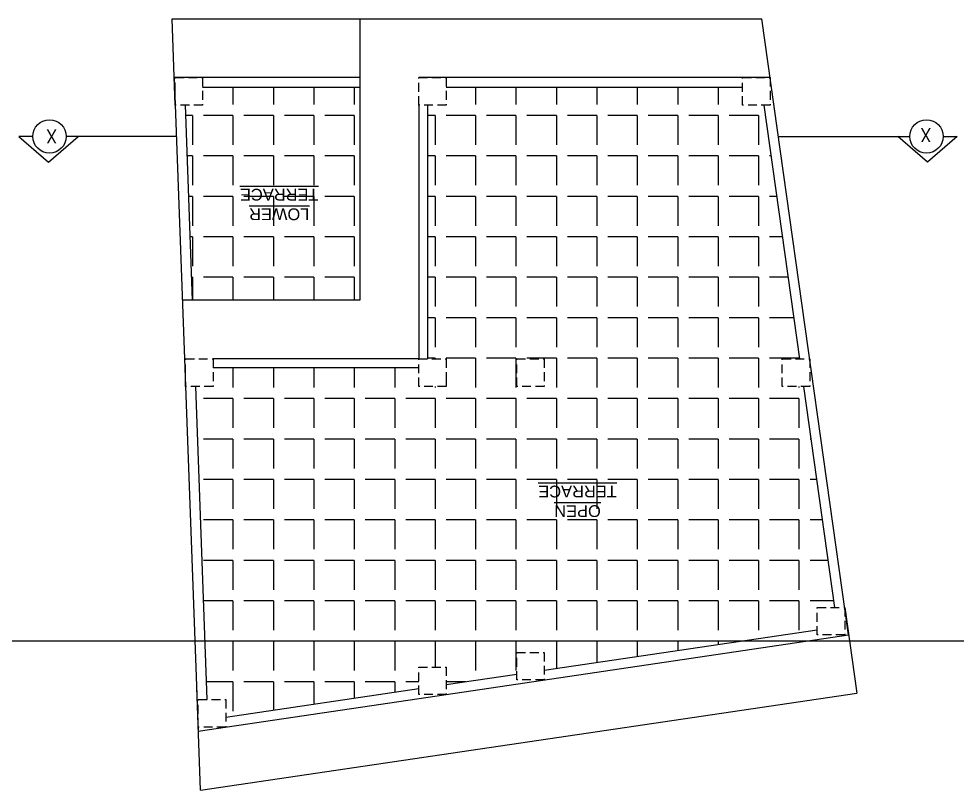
# Model space of a CAD drawing. Header units: inches. Extents: x -5142662 to -4941318, y -3361958 to -3160563.
# Drawn here: x -5005495.3 to -5005016.6, y -3262569.3 to -3262175.9 of the extents above; entities that cross this region are included whole.
import ezdxf

# ---------------------------------------------------------------- set-up
doc = ezdxf.new("R2010")
doc.units = ezdxf.units.IN
doc.header["$LTSCALE"] = 2
doc.header["$MEASUREMENT"] = 0
doc.linetypes.add('HIDDEN', pattern=[0.375, 0.25, -0.125])
doc.layers.get('0').update_dxf_attribs({"linetype": 'CONTINUOUS'})
doc.layers.add('A-Hatch', color=7, linetype='CONTINUOUS')
doc.layers.add('TEXT', color=181, linetype='CONTINUOUS', lineweight=25)
doc.styles.add('ARAIL', font='ARIALN.TTF')
doc.styles.add('arial.', font='arial.ttf')
pattern_1 = [(180, (-10012929.8, -6524728.958), (-3e-15, -20.625), [15, -5.625]), (270, (-10012929.8, -6524728.958), (20.625, -4e-15), [15, -5.625])]

msp = doc.modelspace()

# ---------------------------------------------------------------- hatches: boundary and pattern name
at = {"layer": 'A-Hatch', "ltscale": 0.5}
h = msp.add_hatch(dxfattribs=at)
h.set_pattern_fill('ANGLE', color=256, scale=75, angle=180)
h.set_pattern_definition(pattern_1)
h.paths.add_polyline_path([(-5005406.82, -3262319.39), (-5005321.27, -3262319.39), (-5005321.27, -3262210.89), (-5005401.5, -3262210.89), (-5005401.5, -3262219.89), (-5005410.49, -3262219.89)])
h.paths.add_polyline_path([(-5005341.03, -3262259.76), (-5005384.08, -3262259.76), (-5005384.08, -3262282.23), (-5005341.03, -3262282.23)], flags=24)
h = msp.add_hatch(dxfattribs=at)
h.set_pattern_fill('ANGLE', color=256, scale=75, angle=180)
h.set_pattern_definition(pattern_1)
h.paths.add_polyline_path([(-5005286.77, -3262349.39), (-5005277.27, -3262349.39), (-5005277.27, -3262363.39), (-5005291.27, -3262363.39), (-5005291.27, -3262353.89), (-5005396.2, -3262353.89), (-5005396.2, -3262363.39), (-5005405.2, -3262363.39), (-5005399.3, -3262523.07), (-5005389.71, -3262523.07), (-5005389.71, -3262532.02), (-5005291.27, -3262517.47), (-5005291.27, -3262506.46), (-5005277.27, -3262506.46), (-5005277.27, -3262515.4), (-5005241.27, -3262510.09), (-5005241.27, -3262499.07), (-5005227.27, -3262499.07), (-5005227.27, -3262508.02), (-5005087.96, -3262487.44), (-5005087.96, -3262476.13), (-5005079.01, -3262476.13), (-5005094.89, -3262363.39), (-5005105.82, -3262363.39), (-5005105.82, -3262349.39), (-5005096.87, -3262349.39), (-5005115.11, -3262219.89), (-5005126.03, -3262219.89), (-5005126.03, -3262210.89), (-5005277.27, -3262210.89), (-5005277.27, -3262219.89), (-5005286.77, -3262219.89)])
h.paths.add_polyline_path([(-5005227.27, -3262349.39), (-5005227.27, -3262363.39), (-5005241.27, -3262363.39), (-5005241.27, -3262349.39)], flags=16)
h.paths.add_polyline_path([(-5005188.86, -3262411.14), (-5005231.91, -3262411.14), (-5005231.91, -3262433.61), (-5005188.86, -3262433.61)], flags=24)

# ---------------------------------------------------------------- linework, layer by layer
at = {"ltscale": 0.5}
for p, q in [((-5005417.12, -3262175.89), (-5005116.26, -3262175.89)), ((-5005415.5, -3262219.89), (-5005417.12, -3262175.89)), ((-5005321.27, -3262175.89), (-5005321.27, -3262319.39)), ((-5005071.99, -3262490.13), (-5005116.26, -3262175.89)), ((-5005321.27, -3262205.89), (-5005416.01, -3262205.89)), ((-5005416.01, -3262205.89), (-5005403.71, -3262539.14)), ((-5005277.27, -3262205.89), (-5005291.27, -3262205.89)), ((-5005126.03, -3262205.89), (-5005277.22, -3262205.89)), ((-5005112.03, -3262205.89), (-5005126.03, -3262205.89)), ((-5005321.27, -3262210.89), (-5005401.5, -3262210.89)), ((-5005126.03, -3262210.89), (-5005277.22, -3262210.89)), ((-5005410.49, -3262219.89), (-5005406.82, -3262319.39)), ((-5005291.27, -3262219.89), (-5005291.27, -3262349.39)), ((-5005286.77, -3262219.89), (-5005286.77, -3262349.39)), ((-5005096.87, -3262349.39), (-5005115.11, -3262219.89)), ((-5005321.27, -3262319.39), (-5005411.82, -3262319.39)), ((-5005405.23, -3262349.39), (-5005405.23, -3262349.39)), ((-5005291.27, -3262349.39), (-5005396.2, -3262349.39)), ((-5005291.27, -3262353.89), (-5005396.2, -3262353.89)), ((-5005277.27, -3262358.89), (-5005277.27, -3262363.39)), ((-5005405.2, -3262363.39), (-5005399.3, -3262523.07)), ((-5005079.01, -3262476.13), (-5005094.89, -3262363.39)), ((-5005073.96, -3262476.13), (-5005067.8, -3262519.84)), ((-5005277.27, -3262520.46), (-5005071.99, -3262490.13)), ((-5005227.27, -3262508.02), (-5005087.96, -3262487.44)), ((-5005277.27, -3262515.4), (-5005241.27, -3262510.09)), ((-5005402.6, -3262569.3), (-5005404.54, -3262516.73)), ((-5005402.6, -3262569.3), (-5005067.8, -3262519.84)), ((-5005389.71, -3262532.02), (-5005291.27, -3262517.47)), ((-5005403.71, -3262539.14), (-5005277.27, -3262520.46))]:
    msp.add_line(p, q, dxfattribs=at)
msp.add_xline((-5002215.26, -3262493.07), (1, 0), dxfattribs=at)
at = {"linetype": 'HIDDEN', "ltscale": 9}
for points in [[(-5005401.5, -3262219.89), (-5005415.5, -3262219.89), (-5005415.5, -3262205.89), (-5005401.5, -3262205.89)], [(-5005277.27, -3262219.89), (-5005291.27, -3262219.89), (-5005291.27, -3262205.89), (-5005277.27, -3262205.89)], [(-5005112.03, -3262219.89), (-5005126.03, -3262219.89), (-5005126.03, -3262205.89), (-5005112.03, -3262205.89)], [(-5005396.2, -3262363.39), (-5005410.2, -3262363.39), (-5005410.2, -3262349.39), (-5005396.2, -3262349.39)], [(-5005277.27, -3262363.39), (-5005291.27, -3262363.39), (-5005291.27, -3262349.39), (-5005277.27, -3262349.39)], [(-5005227.27, -3262363.39), (-5005241.27, -3262363.39), (-5005241.27, -3262349.39), (-5005227.27, -3262349.39)], [(-5005091.82, -3262363.39), (-5005105.82, -3262363.39), (-5005105.82, -3262349.39), (-5005091.82, -3262349.39)], [(-5005073.96, -3262490.13), (-5005087.96, -3262490.13), (-5005087.96, -3262476.13), (-5005073.96, -3262476.13)], [(-5005227.27, -3262513.07), (-5005241.27, -3262513.07), (-5005241.27, -3262499.07), (-5005227.27, -3262499.07)], [(-5005277.27, -3262520.46), (-5005291.27, -3262520.46), (-5005291.27, -3262506.46), (-5005277.27, -3262506.46)], [(-5005389.71, -3262537.07), (-5005403.71, -3262537.07), (-5005403.71, -3262523.07), (-5005389.71, -3262523.07)]]:
    msp.add_lwpolyline(points, close=True, dxfattribs=at)
at = {"layer": 'TEXT'}
for points in [[(-5005488.16, -3262235.89), (-5005495.3, -3262235.89), (-5005480.16, -3262248.97), (-5005465.02, -3262235.89)], [(-5005414.91, -3262235.89), (-5005471.09, -3262235.89)], [(-5005107.81, -3262235.89), (-5005040.77, -3262235.89)], [(-5005023.7, -3262235.89), (-5005016.56, -3262235.89), (-5005031.7, -3262248.97), (-5005046.84, -3262235.89)]]:
    msp.add_lwpolyline(points, dxfattribs=at)
for centre in [(-5005479.62, -3262235.89), (-5005032.23, -3262235.89)]:
    msp.add_circle(centre, 8.53, dxfattribs=at)

# ---------------------------------------------------------------- texts
at = {"layer": 'TEXT', "char_height": 7.2, "rotation": 180, "style": 'ARAIL'}
for insert, attachment_point in [((-5005475.79, -3262239.39), 1), ((-5005035.32, -3262238.73), 3)]:
    msp.add_mtext_dynamic_manual_height_columns('X', width=125.4648, gutter_width=90, heights=[0], dxfattribs=dict(at, insert=insert, attachment_point=attachment_point))
at = {"layer": 'TEXT', "lineweight": -2, "char_height": 6, "width": 127.5059, "attachment_point": 5, "rotation": 180, "style": 'arial.'}
for s, insert in [('{\\LLOWER\\PTERRACE}', (-5005362.43, -3262270.54)), ('{\\LOPEN\\PTERRACE}', (-5005210.26, -3262421.92))]:
    msp.add_mtext(s, dxfattribs=dict(at, insert=insert))

doc.saveas('drawing.dxf')
